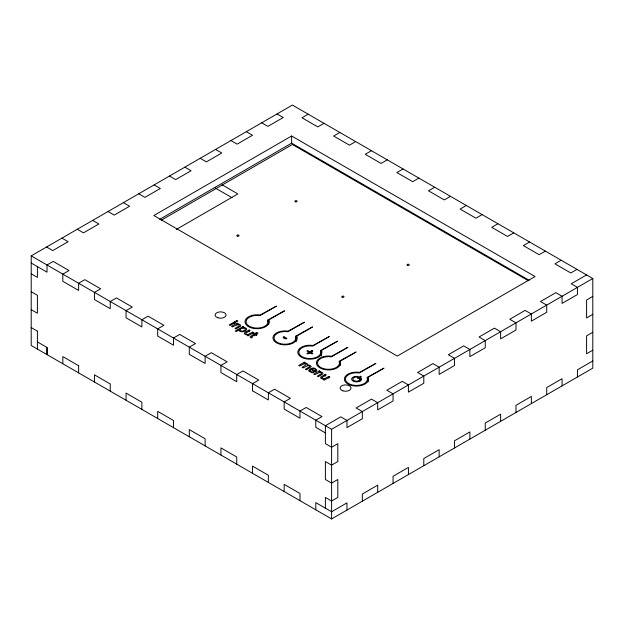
<?xml version="1.0" encoding="UTF-8"?>
<svg xmlns="http://www.w3.org/2000/svg" width="624" height="624" viewBox="0 0 624 624"><rect width="100%" height="100%" fill="white"/><g stroke="black" fill="none" stroke-linecap="round" stroke-linejoin="round"><path stroke-width="0.94" d="M322.093 377.411L326.266 374.876L325.33 374.33L321.181 376.763A2.808 1.622 0 0 0 320.97 376.943L320.736 377.231A2.161 1.248 0 0 0 320.635 377.442L320.697 377.91A3.151 1.817 0 0 0 321.524 378.713L324.199 379.197L323.365 379.681L324.207 380.164L329.823 376.927L328.887 376.381L324.636 378.659A1.685 0.975 0 0 1 323.809 378.729L323.661 378.721A2.207 1.279 0 0 1 322.397 378.308L322.163 378.113A1.404 0.811 0 0 1 322.093 377.411M245.357 330.837L245.708 330.595A5.047 2.909 0 0 0 246.347 329.948L246.597 329.41A3.003 1.732 0 0 0 246.121 328.263L244.522 327.53A2.558 1.482 0 0 0 244.054 327.475L243.196 327.499L243.953 327.062L243.064 326.547L235.303 331.032L236.239 331.57L239.015 329.963A2.785 1.607 0 0 0 239.125 330.619A2.418 1.396 0 0 0 239.554 331.094L239.663 331.165A3.198 1.849 0 0 0 240.708 331.609L241.379 331.742A3.151 1.817 0 0 0 242.588 331.773L243.321 331.656A4.657 2.691 0 0 0 244.046 331.461L244.733 331.18A6.263 3.619 0 0 0 245.357 330.837M31.208 255.871L292.406 105.066L592.8 278.499L592.8 368.129L331.601 518.934L31.2 345.501L31.208 255.871L331.601 429.304L592.8 278.499M308.209 114.192L302 117.78L317.811 126.906L324.02 123.326M291.626 135.993L153.847 215.537L397.27 356.078L535.049 276.533L291.626 135.993L291.626 143.161L529.152 280.293M159.728 219.313L291.626 143.161M161.164 220.272L292.399 144.503L528.271 280.683M339.83 132.452L333.622 136.04L349.432 145.166L355.641 141.578M176.28 229.476L237.869 193.916L221.926 184.704M371.452 150.712L365.243 154.292L381.053 163.426L387.27 159.838M403.081 168.964L396.864 172.552L412.675 181.678L418.883 178.09M434.694 187.216L428.485 190.804L444.296 199.93L450.505 196.349M234.741 321.742L229.133 324.979L230.069 325.525L235.677 322.28L234.741 321.742L234.741 323.536M237.128 323.123L231.52 326.36L232.456 326.898L237.572 324.574A2.098 1.209 0 0 1 238.469 324.784A2.434 1.404 0 0 1 238.875 324.995L239.031 325.104A1.583 0.913 0 0 1 239.304 325.541A1.248 0.718 0 0 1 239.203 325.9L235.069 328.411L236.005 328.949L240.38 326.336A2.543 1.466 0 0 0 240.716 325.837L240.614 325.291A3.229 1.864 0 0 0 239.819 324.566L238.914 324.184A2.652 1.529 0 0 0 237.9 324.035L237.175 324.067L237.97 323.606L237.128 323.123L237.128 324.909M249.101 330.034L244.951 332.459A2.808 1.622 0 0 0 244.741 332.639L244.499 332.927A2.161 1.248 0 0 0 244.405 333.138L244.46 333.606A3.151 1.817 0 0 0 245.287 334.417L247.97 334.893L247.135 335.377L247.978 335.86L253.586 332.623L252.65 332.085L248.407 334.355A1.685 0.975 0 0 1 247.572 334.433L247.432 334.417A2.207 1.279 0 0 1 246.168 334.004L245.934 333.809A1.404 0.811 0 0 1 245.856 333.107L250.037 330.572L249.101 330.034L249.101 331.828M267.688 320.112L284.645 310.768L268.749 319.94A12.074 6.973 0 0 1 258.141 328.692A12.074 6.973 0 0 1 245.06 321.142A12.074 6.973 0 0 1 260.208 315.011L276.494 306.064L259.927 315.627A10.975 6.341 0 0 0 246.152 321.196A10.975 6.341 0 0 0 258.04 328.06A10.975 6.341 0 0 0 267.688 320.112L267.688 321.898M466.315 205.475L460.106 209.063L475.917 218.189L482.126 214.601M254.475 333.996L250.232 336.586A1.24 0.718 0 0 0 250.154 336.937L250.591 337.467A4.68 2.707 0 0 0 251.62 337.966L252.314 337.412A5.226 3.019 0 0 1 251.87 337.194L251.8 336.64L255.411 334.542L256.347 335.08L257.096 334.651L256.16 334.105L258.11 332.982L256.604 332.771L253.773 333.598L254.475 333.996L254.475 335.79M283.998 336.773L283.117 337.288L286.057 338.988L286.946 338.473L283.998 336.773L283.998 338.567M295.636 336.242L312.585 326.906L296.696 336.079A12.074 6.973 0 0 1 286.081 344.83A12.074 6.973 0 0 1 273 337.272A12.074 6.973 0 0 1 288.155 331.149L304.434 322.195L287.875 331.757A10.975 6.341 0 0 0 274.092 337.327A10.975 6.341 0 0 0 285.987 344.198A10.975 6.341 0 0 0 295.636 336.242L295.636 340.72M497.936 223.735L491.728 227.315L507.538 236.449L513.747 232.861M309.847 351.725L311.953 350.509L312.842 351.023L310.736 352.232L312.842 353.449L312 353.941L309.894 352.724L307.788 353.941L306.899 353.426L309.005 352.209L306.899 350.992L307.741 350.509L309.847 351.725L309.847 353.519M320.471 350.579L337.428 341.242L321.532 350.415A12.074 6.973 0 0 1 310.924 359.167A12.074 6.973 0 0 1 297.843 351.616A12.074 6.973 0 0 1 312.998 345.485L329.277 336.539L312.71 346.102A10.975 6.341 0 0 0 298.935 351.671A10.975 6.341 0 0 0 310.83 358.535A10.975 6.341 0 0 0 320.471 350.579L320.471 355.064M304.34 362.216L298.732 365.453L299.668 365.992L304.278 363.675A1.63 0.936 0 0 1 304.972 363.683A1.997 1.154 0 0 1 305.924 363.987L306.345 364.377A0.983 0.569 0 0 1 306.368 364.611L302.055 367.372L302.991 367.91L308.045 365.563A1.825 1.053 0 0 1 308.763 365.687L308.919 365.75A2.27 1.31 0 0 1 309.309 365.953L309.442 366.046A1.381 0.796 0 0 1 309.683 366.428A1.092 0.632 0 0 1 309.543 366.795L305.37 369.291L306.306 369.829L311.041 366.803A1.849 1.069 0 0 0 311.095 366.413L310.003 365.391L307.679 364.923A1.958 1.131 0 0 0 307.624 364.174L307.25 363.808A3.627 2.09 0 0 0 306.829 363.55L306.532 363.41A2.59 1.498 0 0 0 305.721 363.199A2.87 1.661 0 0 0 304.348 363.184L305.183 362.7L304.34 362.216L304.34 364.01M529.558 241.987L523.349 245.575L539.159 254.701L545.368 251.113M319.348 370.874L313.732 374.119L314.668 374.657L319.784 372.333A2.098 1.209 0 0 1 320.689 372.544A2.434 1.404 0 0 1 321.087 372.754L321.243 372.863A1.583 0.913 0 0 1 321.524 373.3A1.248 0.718 0 0 1 321.422 373.659L317.288 376.171L318.224 376.709L322.6 374.096A2.543 1.466 0 0 0 322.936 373.597L322.834 373.043A3.229 1.864 0 0 0 322.039 372.325L321.126 371.943A2.652 1.529 0 0 0 320.12 371.795L319.394 371.818L320.19 371.366L319.348 370.874L319.348 372.668M340.166 361.171L356.054 351.998L339.105 361.335A10.975 6.341 0 0 1 329.456 369.291A10.975 6.341 0 0 1 317.561 362.427A10.975 6.341 0 0 1 331.336 356.858L347.903 347.295L331.625 356.242A12.074 6.973 0 0 0 316.469 362.372A12.074 6.973 0 0 0 329.55 369.923A12.074 6.973 0 0 0 340.166 361.171L340.166 365.656M561.179 260.247L554.97 263.827L570.781 272.961L576.989 269.373M360.516 376.249L357.412 378.043L358.301 378.55L361.405 376.756L360.516 376.249L360.516 378.043M360.906 378.066A4.82 2.785 0 0 1 357.061 381.872A4.82 2.785 0 0 1 351.663 378.752A4.82 2.785 0 0 1 358.254 376.529L357.263 377.107A3.565 2.059 0 0 0 352.888 378.955A3.565 2.059 0 0 0 356.717 381.163A3.565 2.059 0 0 0 359.915 378.635L360.906 378.066L360.906 380.757M368.105 377.309L384.002 368.129L367.045 377.473A10.975 6.341 0 0 1 357.396 385.421A10.975 6.341 0 0 1 345.509 378.557A10.975 6.341 0 0 1 359.284 372.988L375.851 363.425L359.564 372.38A12.074 6.973 0 0 0 344.417 378.503A12.074 6.973 0 0 0 357.497 386.053A12.074 6.973 0 0 0 368.105 377.309L368.105 381.787M586.591 274.919L571.225 283.787L577.442 287.368L577.434 294.544L562.068 303.412L562.068 296.244L555.859 292.656L540.501 301.525L546.71 305.113L546.71 312.281L531.344 321.157L531.344 313.981L525.127 310.401L509.769 319.27L515.978 322.85L515.978 330.026L500.612 338.894L500.612 331.726L494.403 328.138L479.037 337.007L485.246 340.595L485.246 347.763L469.88 356.639L469.88 349.463L463.671 345.883L448.313 354.752L454.522 358.34L454.522 365.508L439.148 374.377L439.148 367.208L432.939 363.62L417.581 372.489L423.79 376.077L423.79 383.253L408.424 392.122L408.424 384.946L402.215 381.365L386.849 390.234L393.058 393.822L393.058 400.99L377.692 409.867L377.699 402.691L371.483 399.11L356.117 407.979L362.333 411.559L362.333 418.735L346.967 427.604L346.967 420.428L340.759 416.848L325.393 425.716L325.393 443.641L331.601 447.229L337.81 443.641L337.81 461.565L331.601 465.153L325.393 461.565L325.393 479.497L331.601 483.085L337.81 479.497L337.81 497.422L331.601 501.002L325.393 497.422L325.393 508.178M592.8 296.423L586.591 300.011L586.591 317.936L592.8 314.348M592.8 332.28L586.591 335.868L586.591 353.785L592.8 350.204M592.8 360.961L577.434 369.829L577.434 376.997M277.04 113.935L283.249 117.523L267.883 126.391L261.667 122.811M246.308 131.68L252.517 135.26L237.151 144.136L230.942 140.548M215.576 149.417L221.785 153.005L206.419 161.873L200.21 158.293M184.852 167.162L191.061 170.742L175.687 179.618L169.478 176.03M215.21 188.003L231.995 197.691M154.12 184.899L160.329 188.487L144.963 197.356L138.754 193.775M123.388 202.644L129.597 206.232L114.231 215.101L108.03 211.513M92.656 220.381L98.873 223.969L83.499 232.846L77.298 229.258M314.995 370.96L311.727 369.065A2.371 1.373 0 0 1 314.301 368.862A2.371 1.373 0 0 1 315.643 370.157M61.932 238.126L68.141 241.714L52.775 250.583L46.566 246.995M31.2 263.039L47.011 272.165L47.011 264.997L53.219 261.409L69.03 270.543L62.821 274.123L62.821 281.291L78.632 290.425L78.632 283.249L84.841 279.669L100.651 288.795L94.442 292.383L94.442 299.551L110.253 308.677L110.253 301.509L116.47 297.921L132.28 307.055L126.064 310.635L126.064 317.811L141.874 326.937L141.882 319.769L148.091 316.181L163.894 325.307L157.685 328.895L157.685 336.063L173.495 345.189L173.495 338.021L179.704 334.433L195.515 343.567L189.306 347.147L189.306 354.323L205.117 363.449L205.117 356.281L211.325 352.693L227.136 361.819L220.927 365.407L220.927 372.575L236.738 381.709L236.738 374.533L242.947 370.952L258.765 380.078L252.548 383.666L252.548 390.835M252.548 390.827L268.359 399.961L268.359 392.792L274.568 389.204L290.378 398.33L284.17 401.918L284.17 409.087L299.98 418.22L299.98 411.044L306.189 407.464L322 416.59L315.791 420.178L315.791 427.346L325.393 432.884M31.2 273.796L37.409 277.384L37.409 266.62M31.2 291.728L37.409 295.308L37.409 313.232L31.2 309.644M31.2 327.577L37.409 331.165M37.409 341.913L47.018 347.459L47.018 354.627L47.011 347.451M78.64 365.711L62.821 356.585L62.829 363.753M562.068 385.874L562.068 378.698L546.71 387.566L546.71 394.742M531.344 403.611L531.344 396.443L515.978 405.311L515.978 412.48M500.612 421.356L500.612 414.18L485.246 423.056L485.246 430.225M469.88 439.093L469.88 431.925L454.522 440.794L454.522 447.97M439.148 456.838L439.148 449.67L423.79 458.539L423.79 465.707M408.424 474.575L408.424 467.407L393.058 476.276L393.058 483.452M377.692 492.32L377.699 485.144L362.333 494.021L362.333 501.189M359.915 378.635L359.915 381.326M346.967 510.058L346.967 502.889L331.601 511.758L315.791 502.632L315.791 509.808M331.601 429.304L331.601 518.934M328.887 376.381L328.887 378.175M325.33 374.33L325.33 376.124M321.532 350.415L321.532 355.797M311.953 350.509L311.953 352.303M299.98 500.674L299.98 493.506L284.17 484.372L284.17 491.548M296.696 336.079L296.696 341.453M268.749 319.94L268.749 324.425M268.359 482.422L268.359 475.246L252.548 466.12L252.548 473.296M256.604 332.771L256.604 335.462M255.224 333.567L255.224 335.361M254.522 333.161L254.522 334.955M252.65 332.085L252.65 333.879M243.064 326.547L243.064 328.341M236.738 464.162L236.738 456.994L220.927 447.868L220.927 455.036M205.124 445.91L205.117 438.734L189.306 429.608L189.314 436.784M173.495 427.651L173.495 420.482L157.685 411.349L157.685 418.525M141.882 409.399L141.882 402.223L126.064 393.097L126.064 400.265M110.253 391.139L110.253 383.971L94.442 374.837L94.45 382.013M78.632 365.711L78.64 372.887M37.409 331.157L37.417 349.081M315.689 370.157A2.613 1.513 0 0 1 314.972 370.945M310.05 370.477L310.05 370.757A2.278 1.31 0 0 0 310.331 371.264L311.353 371.849A1.997 1.154 0 0 0 311.992 371.974A1.888 1.092 0 0 0 312.335 371.99C313.388 371.514 315.042 372.637 313.162 372.676A3.136 1.81 0 0 1 311.782 372.676L308.911 371.101A3.292 1.903 0 0 1 308.786 370.274L310.136 368.854L312.663 368.035A3.502 2.02 0 0 1 313.771 368.051A3.331 1.919 0 0 1 314.457 368.168L316.75 369.759A3.44 1.981 0 0 1 316.766 370.383C315.385 374.735 311.415 367.333 310.05 370.477M240.092 329.48L240.045 329.558A2.036 1.178 0 0 0 240.529 330.72A2.036 1.178 0 0 0 242.525 331.048L243.968 330.556A6.911 3.994 0 0 0 244.366 330.33L245.224 329.589A2.207 1.271 0 0 0 245.372 329.238A2.02 1.17 0 0 0 243.298 327.967L243.173 328.006A2.465 1.42 0 0 0 242.393 328.123L241.34 328.528A6.458 3.728 0 0 0 240.825 328.825L240.092 329.48M236.847 320.525L235.771 321.149L236.707 321.688L237.783 321.071L236.847 320.525M342.833 390.819A5.491 3.167 0 0 0 351.062 388.073A5.491 3.167 0 0 0 342.833 385.328A5.491 3.167 0 0 0 342.833 390.819M217.862 317.772A5.491 3.167 0 0 0 226.091 315.026A5.491 3.167 0 0 0 217.862 312.281A5.491 3.167 0 0 0 217.862 317.772M295.464 201.809A1.1 0.632 0 0 0 297.11 201.263A1.1 0.632 0 0 0 295.464 200.717A1.1 0.632 0 0 0 295.464 201.809M407.495 265.348A1.1 0.632 0 0 0 409.227 264.896A1.1 0.632 0 0 0 407.69 264.256A1.1 0.632 0 0 0 407.495 265.348M342.248 297.235A1.1 0.632 0 0 0 343.988 296.782A1.1 0.632 0 0 0 342.443 296.143A1.1 0.632 0 0 0 342.248 297.235M237.307 236.106A1.1 0.632 0 0 0 239.039 235.654A1.1 0.632 0 0 0 237.502 235.014A1.1 0.632 0 0 0 237.307 236.106"/></g></svg>
